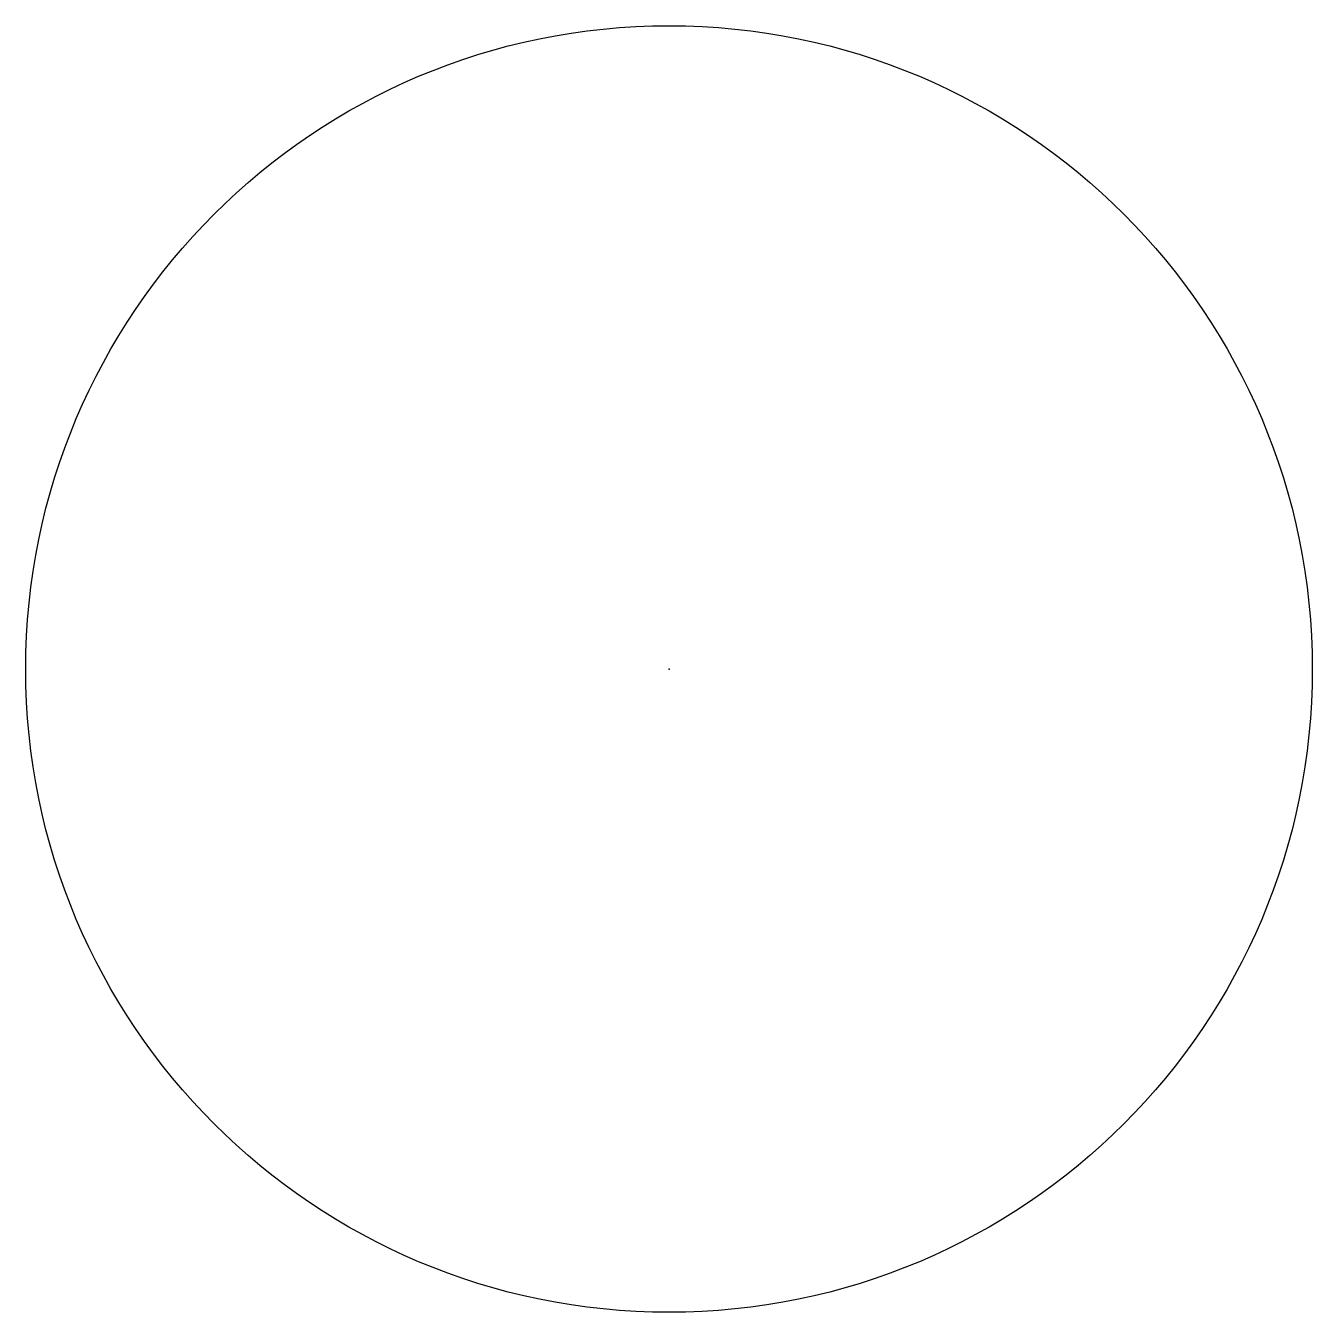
# Model space of a CAD drawing. Extents: x -0.0417 to 0.0417, y -0.0417 to 0.0417.
import ezdxf

# ---------------------------------------------------------------- set-up
doc = ezdxf.new("R2010")
doc.units = 0
doc.header["$LTSCALE"] = 0.01
doc.header["$MEASUREMENT"] = 0
doc.layers.get('0').update_dxf_attribs({"lineweight": 20})

msp = doc.modelspace()

# ---------------------------------------------------------------- linework, layer by layer
at = {"color": 0, "linetype": 'ByBlock', "lineweight": -2}
msp.add_circle((0, 0), 0.041667, dxfattribs=at)
msp.add_point((0, 0), dxfattribs=at)

doc.saveas('drawing.dxf')
